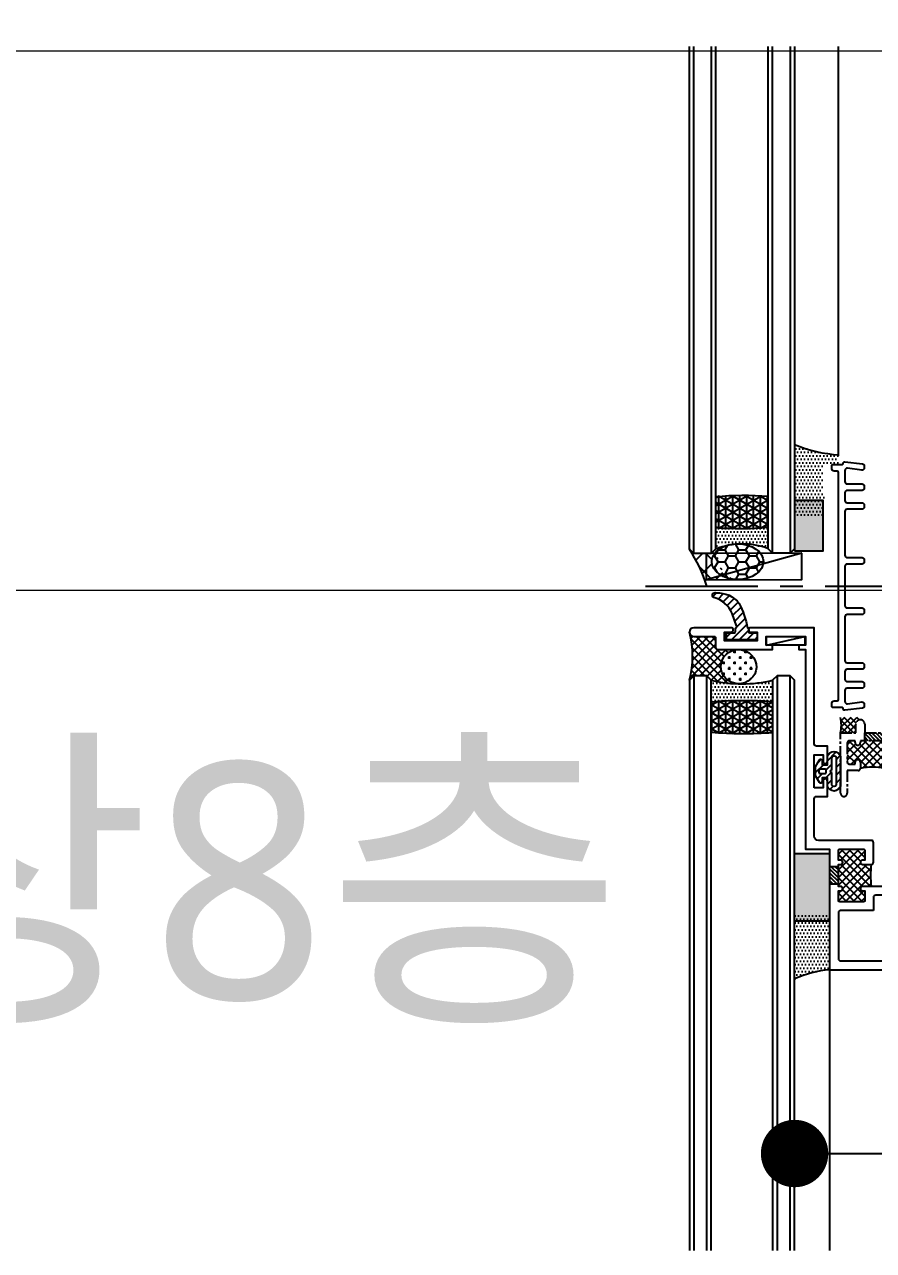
# Model space of a CAD drawing. Header units: millimetres. Extents: x 433 to 50040, y -8477 to -471.
# Drawn here: x 39396.7 to 39585.7, y -1563.3 to -1290.6 of the extents above; entities that cross this region are included whole.
import ezdxf

# ---------------------------------------------------------------- set-up
doc = ezdxf.new("R2010")
doc.units = ezdxf.units.MM
doc.header["$MEASUREMENT"] = 0
doc.header["$PDSIZE"] = -10
for name, pattern in [('CENTER', [2, 1.25, -0.25, 0.25, -0.25]), ('CENTER2', [1.125, 0.75, -0.125, 0.125, -0.125]), ('CENTERX2', [4, 2.5, -0.5, 0.5, -0.5])]:
    doc.linetypes.add(name, pattern=pattern)
doc.layers.get('0').update_dxf_attribs({"linetype": 'CONTINUOUS'})
doc.layers.get('Defpoints').update_dxf_attribs({"color": 153, "linetype": 'CONTINUOUS'})
for name, color, linetype in [('1', 1, 'CONTINUOUS'), ('2_GASKET', 8, 'CONTINUOUS'), ('3', 1, 'CENTER'), ('3_POLYAMIDE', 8, 'CONTINUOUS'), ('4_GLASS', 254, 'CONTINUOUS'), ('5', 5, 'CONTINUOUS'), ('5HAT', 5, 'CONTINUOUS'), ('CEN', 1, 'CENTER2'), ('GAS', 5, 'CONTINUOUS'), ('GLASS', 4, 'CONTINUOUS'), ('RXANNOT', 4, 'CONTINUOUS'), ('W3', 7, 'CONTINUOUS')]:
    doc.layers.add(name, color=color, linetype=linetype)
for name, color, linetype, lineweight in [('A-DIMS', 7, 'CONTINUOUS', 25), ('A-MKXS-LEAD', 7, 'CONTINUOUS', 25), ('A-MKXX-NAME', 3, 'CONTINUOUS', 25), ('A-XXXX-INSL2', 8, 'CONTINUOUS', 18)]:
    doc.layers.add(name, color=color, linetype=linetype, lineweight=lineweight)
doc.layers.add('A-XXXX-NPLT', color=144, linetype='CONTINUOUS', lineweight=15, plot=False)
doc.styles.add('HY울릉도L', font='')
doc.styles.add('돋움체', font='')
doc.styles.add('맑은고딕', font='malgun.ttf')
doc.styles.get('HY울릉도L').set_extended_font_data('HYwulM')
doc.styles.get('돋움체').set_extended_font_data('DotumChe')
doc.dimstyles.new('CDIM', dxfattribs={"dimtxt": 3, "dimasz": 1.5, "dimexe": 2, "dimexo": 1, "dimgap": 1, "dimtad": 1, "dimdec": 0, "dimrnd": 0.5, "dimzin": 0, "dimdsep": 32, "dimlunit": 6, "dimtxsty": 'HY울릉도L', "dimblk1": '_CIDOT', "dimblk2": '_CIDOT', "dimsah": 1, "dimcen": 5.5, "dimclrd": 2, "dimclre": 2, "dimclrt": 7, "dimadec": 0, "dimazin": 0, "dimtfac": 1, "dimtdec": 0, "dimtix": 1, "dimtmove": 2, "dimatfit": 1, "dimldrblk": '_CIDOT', "dimfxl": 1, "dimtolj": 1, "dimtzin": 0, "dimlwd": -1, "dimarcsym": 0})
pattern_1 = [(224.9999999997625, (89375.412625636, 1579336.19011041), (0.8623253429068501, -0.8623253429139971), []), (314.9999999997626, (89375.412625636, 1579336.19011041), (0.8623253429139972, 0.8623253429068501), [])]
pattern_2 = [(314.9999999997626, (89375.412625636, 1579336.19011041), (0.4311626714569986, 0.4311626714534251), [])]

# ---------------------------------------------------------------- blocks, each defined once
blk = doc.blocks.new('2')
at = {"layer": 'A-XXXX-NPLT', "ltscale": 50}
for p, q in [((2290, -320), (950, -320)), ((2290, -440), (950, -440))]:
    blk.add_line(p, q, dxfattribs=at)
blk = doc.blocks.new('양식2')
at = {"layer": 'A-XXXX-INSL2', "xscale": 2.666666666666639, "yscale": 2.666666666666639, "zscale": 2.666666666666639}
blk.add_blockref('2', (8217.678799146048, -40799.94184893278), dxfattribs=at)
blk = doc.blocks.new('_CIDOT')
at = {"color": 0, "linetype": 'ByBlock'}
blk.add_line((2, 0), (-1, 0), dxfattribs=at)
at = {"color": 0, "linetype": 'ByBlock', "const_width": 0.5}
blk.add_lwpolyline([(-0.25, 0, 1), (0.25, 0, 1)], format="xyb", close=True, dxfattribs=at)
blk = doc.blocks.new('*D11')
at = {"layer": 'A-DIMS', "lineweight": -2, "transparency": 16777216}
for p, q in [((39544.6939744949, -1280.478027503854), (39544.6939744949, -1145.478027503854)), ((39744.69540678406, -1280.478027503854), (39744.69540678406, -1145.478027503854))]:
    blk.add_line(p, q, dxfattribs=at)
at = {"layer": 'A-DIMS', "transparency": 16777216}
blk.add_line((39567.1939744949, -1175.478027503854), (39722.19540678406, -1175.478027503854), dxfattribs=at)
at = {"layer": 'Defpoints', "color": 0, "transparency": 16777216}
for p in [(39744.69540678406, -1175.478027503854), (39544.6939744949, -1295.478027503854), (39744.69540678406, -1295.478027503854)]:
    blk.add_point(p, dxfattribs=at)
at = {"layer": 'A-DIMS', "transparency": 16777216, "xscale": 22.5, "yscale": 22.5, "zscale": 22.5, "rotation": 180}
blk.add_blockref('_CIDOT', (39544.6939744949, -1175.478027503854), dxfattribs=at)
at = {"layer": 'A-DIMS', "transparency": 16777216, "xscale": 22.5, "yscale": 22.5, "zscale": 22.5}
blk.add_blockref('_CIDOT', (39744.69540678406, -1175.478027503854), dxfattribs=at)
at = {"layer": 'A-DIMS', "color": 3, "transparency": 16777216, "insert": (39644.69469063948, -1137.948067450591), "char_height": 45, "attachment_point": 5, "style": '돋움체'}
blk.add_mtext('\\A1;200', dxfattribs=at)

msp = doc.modelspace()

# ---------------------------------------------------------------- hatches: boundary and pattern name
h = msp.add_hatch()
h.set_pattern_fill('ANSI37', color=1, scale=9.75609756097561, angle=180, style=0)
h.set_pattern_definition(pattern_1)
h.paths.add_polyline_path([(39582.74415138892, -1449.917043507923), (39582.74415138892, -1450.307341129412, -1), (39581.57341968165, -1450.307341129412), (39581.57341968187, -1449.917042982976), (39580.30514158092, -1449.917034940892, 0.4142135623901437), (39579.81733581924, -1450.404838935092), (39579.81732167881, -1454.599942117709, 0.4142135623560465), (39580.30512567301, -1455.087747879606), (39581.57341968165, -1455.087755921462), (39581.57341968165, -1454.697507089466, -1), (39582.74415138892, -1454.697507089466), (39582.74415138892, -1456.063389451272, -0.1033202736759411), (39588.10999930301, -1456.063389451272), (39588.10999930301, -1454.697507089466, -1), (39589.28073101028, -1454.697507089466), (39589.28073101028, -1455.087771652183), (39590.54902811204, -1455.087779695175, 0.4142135623560464), (39591.03683387394, -1454.599975700974), (39591.03684801413, -1450.404873278861, 0.4142126924159136), (39590.54904622922, -1449.917066756916), (39589.28073101028, -1449.917058713923), (39589.28073101028, -1450.307341129412, -1), (39588.10999930301, -1450.307341129412), (39588.10999930301, -1449.917058189656)])
h = msp.add_hatch()
h.set_pattern_fill('ANSI37', color=1, scale=9.75609756097561, angle=180, style=0)
h.set_pattern_definition(pattern_1)
h.paths.add_polyline_path([(39585.18318361022, -1482.307296090245, -0.0643906344054755), (39585.18318361022, -1477.429247309756), (39583.23196409825, -1477.429247309756, -1), (39583.23196409825, -1476.453637553659), (39583.7197689763, -1476.453637553659), (39583.7197689763, -1474.30729609029, 0.4142135623730952), (39583.42708604943, -1474.014613163414), (39578.15878824909, -1474.014613163414, 0.4142135624015092), (39577.86610532244, -1474.30729609029), (39577.86610532244, -1476.453637553659), (39578.35391020049, -1476.453637553659, -1), (39578.35391020049, -1477.429247309756), (39577.86610532244, -1477.429247309756), (39577.86610532244, -1482.307296090245), (39578.35391020049, -1482.307296090245, -1), (39578.35391020049, -1483.282905846341), (39577.86610532244, -1483.282905846341), (39577.86610532244, -1485.429247309938, 0.4142135623730951), (39578.15878824909, -1485.721930236585), (39583.42708604943, -1485.721930236585, 0.4142135623446804), (39583.7197689763, -1485.429247309938), (39583.7197689763, -1483.282905846341), (39583.23196409803, -1483.282905846341, -1), (39583.23196409803, -1482.307296090245)])
at = {"layer": '1'}
h = msp.add_hatch(dxfattribs=at)
h.set_pattern_fill('ANSI37', color=252, scale=0.975609756097561)
h.set_pattern_definition([(45, (-186272.6070906564, 71161.34516556635), (-2.190306370992476, 2.190306370992476), []), (135, (-186272.6070906564, 71161.34516556635), (-2.190306370992476, -2.190306370992476), [])])
h.paths.add_polyline_path([(39548.46399216945, -1408.235703043238), (39545.66958425099, -1408.235703043238), (39544.6939744949, -1407.260093287139, -0.0661669494949065), (39548.59784580846, -1415.478027503854), (39548.59784580846, -1414.990222625805, -0.3049072252781714), (39549.20526195032, -1414.086758260872), (39548.46399216945, -1414.089361579823)])
edge = h.paths.add_edge_path()
edge.add_ellipse((39555.42711410113, -1410.050992834411), major_axis=(-5.759742020362443, 0), ratio=0.6881592997339784, start_angle=332.6370810005784, end_angle=411.43255142661184, ccw=False)
edge.add_line((39550.31181214137, -1408.22921355074), (39549.57592836443, -1408.231797954075))
edge.add_line((39549.57592836444, -1408.231797954075), (39549.57202327539, -1408.235703043011))
edge.add_line((39549.57202327538, -1408.235703043238), (39548.46399216945, -1408.235703043238))
edge.add_line((39548.46399216945, -1408.235703043238), (39548.46399216945, -1414.089361579823))
edge.add_line((39548.46399216945, -1414.089361579823), (39551.83628650574, -1413.150047420008))
edge = h.paths.add_edge_path()
edge.add_ellipse((39555.42711410113, -1410.050992834411), major_axis=(-5.759742020362443, 0), ratio=0.6881592997339784, start_angle=51.43255142654181, end_angle=90, ccw=False)
edge.add_line((39551.83628650574, -1413.150047420009), (39548.46399216946, -1414.089361579824))
edge.add_line((39548.46399216945, -1414.089361579823), (39549.20526195032, -1414.086758260872))
edge.add_arc((39549.57345556455, -1414.990222625805), 0.9756097560975608, 90, 112.1726297606422, ccw=False)
edge.add_line((39549.57345556455, -1414.014612869707), (39555.42711410113, -1414.014612869707))
edge = h.paths.add_edge_path()
edge.add_ellipse((39555.42711410113, -1410.050992834411), major_axis=(-5.759742020362443, 0), ratio=0.6881592997339784, start_angle=299.7237420529901, end_angle=332.6370810005067, ccw=False)
edge.add_arc((39556.49814493215, -1422.281796275531), 16.15735598862475, 104.0657923162963, 111.6098878046147)
edge.add_line((39550.54763303103, -1407.260093287594), (39549.57592836444, -1408.231797954301))
edge.add_line((39549.57592836444, -1408.231797954075), (39550.31181214137, -1408.22921355074))
h = msp.add_hatch(dxfattribs=at)
h.set_pattern_fill('HONEY', color=252, scale=0.4878048780487805)
h.set_pattern_definition([(0, (-181967.8885835099, 71161.34516556635), (2.323170731707317, 1.341283241463415), [1.548780487804878, -3.097560975609756]), (120, (-181967.8885835099, 71161.34516556635), (-2.323170726631313, 1.341283250255312), [1.548780487804869, -3.097560975609739]), (59.99999999999999, (-181967.8885835099, 71161.34516556635), (5.076004440622189e-09, 2.682566491718726), [-3.097560975609756, 1.548780487804878])])
edge = h.paths.add_edge_path()
edge.add_ellipse((39555.42711410113, -1410.050992834411), major_axis=(-5.759742020362443, 0), ratio=0.6881592997339784, start_angle=176.0899855199727, end_angle=208.4796463255375)
edge.add_line((39560.48984994009, -1408.160954333121), (39550.36437826218, -1408.160954333121))
edge.add_ellipse((39555.42711410113, -1410.050992834411), major_axis=(-5.759742020362443, 0), ratio=0.6881592997339784, start_angle=331.5203536744624, end_angle=404.1270092713854)
edge.add_line((39551.29278185265, -1412.810668216616), (39561.1734496049, -1410.32127077851))
edge = h.paths.add_edge_path()
edge.add_ellipse((39555.42711410113, -1410.050992834411), major_axis=(-5.759742020362443, 0), ratio=0.6881592997339784, start_angle=208.4796463255375, end_angle=331.5203536744624)
edge.add_line((39550.36437826218, -1408.160954333121), (39560.48984994009, -1408.160954333121))
edge = h.paths.add_edge_path()
edge.add_ellipse((39555.42711410113, -1410.050992834411), major_axis=(-5.759742020362443, 0), ratio=0.6881592997339784, start_angle=90, end_angle=176.0899855199727)
edge.add_line((39561.1734496049, -1410.32127077851), (39551.29278185265, -1412.810668216616))
edge.add_ellipse((39555.42711410113, -1410.050992834411), major_axis=(-5.759742020362443, 0), ratio=0.6881592997339784, start_angle=44.12700927138552, end_angle=90)
at = {"layer": '2_GASKET'}
h = msp.add_hatch(dxfattribs=at)
h.set_pattern_fill('DOTS', color=1, scale=0.4878048780487805, angle=-1.27e-14, style=0)
h.set_pattern_definition([(360, (1894.709053723152, -16196.71940663717), (0.3871951219512196, 0.7743902439024388), [0, -0.7743902439024389])])
h.paths.add_polyline_path([(39574.74418727169, -1388.453637259996), (39575.81735800349, -1388.453637259996), (39577.86613849138, -1388.453637259996), (39577.86613849138, -1387.770710430774), (39577.86613849138, -1386.502417747801, -0.1989123673734388), (39577.95186333572, -1386.295459665729, -0.0862449159232848), (39568.11033862608, -1383.963920100621), (39568.11033862608, -1399.868271406292), (39574.45150434504, -1399.868271406292), (39574.45150434504, -1395.868271406429, 1), (39574.45150434504, -1395.28290555268), (39574.45150434504, -1388.74632018687, -0.4142135623750322)])
for points in [[(39568.11033862608, -1407.673149455073), (39574.45150434504, -1407.673149455073), (39574.45150434504, -1396.457433651958), (39568.11033862608, -1396.457433651958)], [(39568.110040912, -1474.990222919512), (39575.91488581047, -1474.990222919512), (39575.91488581047, -1490.032687642186), (39568.110040912, -1490.032687642186)]]:
    msp.add_hatch(color=256, dxfattribs=at).paths.add_polyline_path(points)
h = msp.add_hatch(dxfattribs=at)
h.set_pattern_fill('DOTS', color=1, scale=0.4878048780487805, angle=-1.27e-14, style=0)
h.set_pattern_definition([(360, (34966.79415609402, 44712.27933335184), (0.3871951219512197, 0.7743902439024388), [0, -0.7743902439024389])])
edge = h.paths.add_edge_path()
edge.add_line((39550.54763303149, -1402.520218277585), (39550.54763303149, -1406.640796749746))
edge.add_arc((39555.42711410136, -1427.875021804222), 21.78764900517407, 71.73292760553687, 102.94151194275469, ccw=False)
edge.add_line((39562.25638239382, -1407.185344577025), (39562.25638239382, -1402.398054720387))
edge.add_arc((39556.4027238561, -1334.18534457707), 68.46341463419238, 270.0000000010218, 274.90480816189176, ccw=False)
edge.add_arc((39555.58434488841, -1306.511115585119), 96.14112681950267, 266.99697194051527, 270.48772287978466, ccw=False)
h = msp.add_hatch(dxfattribs=at)
h.set_pattern_fill('DOTS', color=1, scale=0.4878048780487805, angle=-1.27e-14, style=0)
h.set_pattern_definition([(360, (34966.79415608107, -47555.91831518498), (0.3871951219512194, -0.774390243902439), [0, -0.7743902439024389])])
edge = h.paths.add_edge_path()
edge.add_line((39549.5734555516, -1436.453637254272), (39549.5734555516, -1441.324174103856))
edge.add_arc((39556.46105925052, -1512.179014634394), 71.18881591458783, 90.04695081529599, 95.55212082010132, ccw=False)
edge.add_arc((39555.13582491281, -1568.641991922184), 127.658055909456, 86.36381943538771, 89.4313782009462, ccw=False)
edge.add_line((39563.23199212186, -1441.240927110683), (39563.23199214049, -1436.453637253137))
edge.add_arc((39556.40272384372, -1407.805121944679), 29.45125353610974, 256.5919962483264, 283.4080037609982, ccw=False)
h = msp.add_hatch(dxfattribs=at)
h.set_pattern_fill('DOTS', color=1, scale=0.4878048780487805, angle=-1.27e-14, style=0)
h.set_pattern_definition([(0, (-186272.6070906564, 71161.34516556635), (0.3871951219512196, 0.7743902439024388), [0, -0.7743902439024389])])
h.paths.add_polyline_path([(39568.110040912, -1502.853790509816, -0.0803983728029476), (39575.91488581047, -1500.843881456098), (39575.91488581047, -1488.1132501382), (39568.110040912, -1488.11325013729)])
at = {"layer": '4_GLASS'}
h = msp.add_hatch(dxfattribs=at)
h.set_pattern_fill('NET3', color=251, scale=0.4878048780487805, angle=-90.00000000000001, style=0)
h.set_pattern_definition([(90, (37702.01268145438, -6842.86808331543), (1.548780487804877, -2.926829268292683e-16), []), (30.00000000000001, (37702.01268145438, -6842.86808331543), (0.7743902439024389, -1.341283247324679), []), (329.9999999999999, (37702.01268145438, -6842.86808331543), (-0.7743902439024388, -1.341283247324679), [])])
edge = h.paths.add_edge_path()
edge.add_line((39550.54763303149, -1395.460226974206), (39550.54763303149, -1402.520218277583))
edge.add_arc((39555.58434488841, -1306.511115585119), 96.14112681950267, 266.9969719404983, 270.4877228797847)
edge.add_arc((39556.4027238561, -1334.18534457707), 68.46341463419238, 270.0000000010218, 274.9048081618918)
edge.add_line((39562.25638239382, -1402.398054720386), (39562.25638239382, -1395.582390531177))
edge.add_arc((39556.40272385872, -1463.795100674495), 68.4634146340781, 85.09519184034183, 90.00000000121187)
edge.add_arc((39555.58434489, -1491.469329803871), 96.14112695679749, 89.51227712187641, 93.00302805617508)
h = msp.add_hatch(dxfattribs=at)
h.set_pattern_fill('NET3', color=251, scale=0.4878048780487805, angle=-90.00000000000001, style=0)
h.set_pattern_definition([(270, (37702.01268144144, 3999.229101483455), (1.548780487804877, -2.926829268292683e-16), []), (329.9999999999999, (37702.01268144144, 3999.229101483455), (0.7743902439024394, 1.341283247324678), []), (29.99999999999999, (37702.01268144144, 3999.229101483455), (-0.7743902439024384, 1.341283247324679), [])])
edge = h.paths.add_edge_path()
edge.add_arc((39556.46105925052, -1512.179014634394), 71.1888159145906, 90.04695081529604, 95.5521208201013)
edge.add_line((39549.5734555516, -1441.324174103856), (39549.5734555516, -1447.973344310126))
edge.add_arc((39556.46105928731, -1377.118502834182), 71.18881685911884, 264.4478792240388, 269.9530491557098)
edge.add_arc((39555.13582481797, -1320.6555234441), 127.6580589570348, 270.5686218280453, 273.6361805203396)
edge.add_line((39563.23199212186, -1448.056591303299), (39563.23199212186, -1441.240927110683))
edge.add_arc((39555.02986655103, -1571.52833065632), 130.5453269425737, 86.39774987278372, 89.39744776356581)
h = msp.add_hatch(dxfattribs=at)
h.set_pattern_fill('ANSI37', color=251, scale=7.804878048780488, angle=180, style=0)
h.set_pattern_definition([(134.9999999997626, (89880.361508679, -1616947.836735091), (0.6898602743311975, 0.6898602743254807), []), (44.99999999976262, (89880.361508679, -1616947.836735091), (0.6898602743254807, -0.6898602743311975), [])])
h.paths.add_polyline_path([(39581.76855458638, -1446.20973482388), (39581.76855458638, -1448.160954336076), (39578.35392101405, -1448.160954336076, 0.0986191096699609), (39578.35392044026, -1444.746320186099), (39582.74416434248, -1444.746320186099), (39582.74416434248, -1445.234125068917, 0.4142135623730951)])
at = {"layer": '5HAT', "linetype": 'ByBlock'}
h = msp.add_hatch(dxfattribs=at)
h.set_pattern_fill('ANSI31', color=256, scale=9.75609756097561, angle=-90.00000000000004, style=0)
h.set_pattern_definition([(44.99999999972216, (38124.70719337337, -5302.385943229883), (0.8623253429062404, -0.862325342914607), [])])
edge = h.paths.add_edge_path()
edge.add_arc((39535.68365228567, -1429.057769271706), 22.34805878613808, 10.98528472070359, 25.792145019640486, ccw=False)
edge.add_arc((39557.57342825315, -1425.087782224786), 0.2926829273041509, -7.945180868773605e-08, 80.40593169316048, ccw=False)
edge.add_line((39557.86611118045, -1425.087782225191), (39557.86611118045, -1425.624367590864))
edge.add_arc((39558.15879410676, -1425.624367590292), 0.2926829263087711, 180.0000001119892, 270.0000001125233)
edge.add_line((39558.15879410734, -1425.917050516604), (39559.81733069265, -1425.917050516604))
edge.add_line((39559.81733069265, -1425.917050516604), (39559.81733069265, -1427.478026126222))
edge.add_line((39559.81733069265, -1427.478026126222), (39552.98806239997, -1427.478026126222))
edge.add_line((39552.98806239997, -1427.478026126222), (39552.98806239997, -1425.917050516604))
edge.add_line((39552.98806239997, -1425.917050516604), (39554.64659898529, -1425.917050516604))
edge.add_arc((39554.64659898586, -1425.624367590292), 0.2926829263114996, 269.9999998874767, 359.9999998880108)
edge.add_line((39554.93928191217, -1425.624367590864), (39554.93928191217, -1425.017475354742))
edge.add_arc((39555.23196483889, -1425.017475354876), 0.2926829267235007, 118.8375024690466, 179.9999999737387, ccw=False)
edge.add_arc((39554.94962699516, -1424.504700039433), 0.2926829265092449, 298.8375024758699, 389.9999999805092)
edge.add_line((39555.20309784482, -1424.358358576264), (39554.24407925172, -1421.608388612236))
edge.add_arc((39548.62569430166, -1423.940420378912), 6.083142412253571, 22.54194730640252, 75.76221367454251)
edge.add_arc((39550.39573792049, -1417.526807991636), 0.5853658533828493, 62.09946638445382, 242.09946638445382, ccw=False)
edge.add_arc((39550.99812680591, -1423.119426584322), 6.118765365031138, 38.218747250632475, 93.07729095122482, ccw=False)
at = {"layer": 'CEN', "linetype": 'CENTERX2'}
h = msp.add_hatch(dxfattribs=at)
h.set_pattern_fill('ANSI37', color=1, scale=9.75609756097561, angle=-1.27e-14, style=0)
h.set_pattern_definition([(45.00000000000001, (-1872370.856903006, 1665122.603847719), (-0.8623253429104236, 0.862325342910424), []), (135, (-1872370.856903006, 1665122.603847719), (-0.862325342910424, -0.8623253429104236), [])])
edge = h.paths.add_edge_path()
edge.add_ellipse((39555.65399988474, -1433.426692090345), major_axis=(-3.946722995503817, 0.1627882629355548), ratio=0.96341271806003, start_angle=284.1019431820201, end_angle=440.4492263200731)
edge.add_line((39554.84449504271, -1437.149300962557), (39554.84449504249, -1437.249341204815))
edge.add_arc((39556.71463664835, -1407.004309384523), 30.30279491130295, 256.369421736927, 266.46173373945174, ccw=False)
edge.add_line((39549.5734555516, -1436.453637254272), (39548.59784579551, -1435.478027498174))
edge.add_line((39548.59784579551, -1435.478027498175), (39545.67101652721, -1435.478027498175))
edge.add_line((39545.67101652721, -1435.478027498175), (39544.69540677111, -1436.453637254954))
edge.add_arc((39525.23280592998, -1431.087792951666), 20.18873736984876, 344.5864538598642, 374.0073815626341)
edge.add_arc((39545.67101136814, -1425.721929937199), 0.9756097561099365, 209.4209828815128, 270)
edge.add_line((39545.67101136814, -1426.697539693296), (39550.25634484853, -1426.697539693523))
edge.add_arc((39550.25634484875, -1426.990222620172), 0.2926829266475468, 0, 90.00000004446741, ccw=False)
edge.add_line((39550.5490277754, -1426.990222620172), (39550.5490277754, -1429.136564083541))
edge.add_arc((39551.0368326539, -1429.136564083994), 0.4878048785030842, 179.9999999466392, 269.9999999466392)
edge.add_line((39551.03683265345, -1429.624368962497), (39554.84449504271, -1429.624368962497))
edge.add_line((39554.84449504271, -1429.624368962497), (39554.84449504204, -1429.699293693488))
at = {"layer": 'GAS'}
h = msp.add_hatch(dxfattribs=at)
h.set_pattern_fill('ANSI31', color=256, scale=0.2926829268292683, angle=-90.00000000000004, style=0)
h.set_pattern_definition([(224.9999999997625, (40590.06641456958, 2225.01358771628), (-0.8640499935926641, 0.8640499935998249), [])])
h.paths.add_polyline_path([(39572.79289025437, -1457.67314974878), (39572.79289025437, -1455.721930236585), (39573.69118603524, -1454.166036304094, -0.76732698797964), (39574.25630488852, -1454.317459444545), (39574.25630488852, -1455.234125358536), (39575.42706061233, -1455.234125358536), (39575.42706061233, -1458.160954626828), (39574.25630488852, -1458.160954626828), (39574.25630488852, -1459.077620542183, -0.7673269879792725), (39573.69118603524, -1459.2290436815)])
h.paths.add_polyline_path([(39573.76850001047, -1456.502418041509), (39573.76850001047, -1456.892661944084, 0.4142135623731284), (39574.06118293734, -1457.185344870732), (39575.13435366892, -1457.185344870732, 0.4142135623730951), (39575.42703659579, -1456.892661944084), (39575.42703659579, -1456.502418041509, 0.4142135623731735), (39575.13435366892, -1456.209735114633), (39574.06118293734, -1456.209735114633, 0.4142135623731665)], flags=16)
h.paths.add_polyline_path([(39575.42706061233, -1460.001388841611), (39575.42706061233, -1453.393691143981, -0.7423970975544419), (39578.35388988061, -1453.393770591931), (39578.35388988061, -1460.001309394571, -0.7423970975468542)])
h.paths.add_polyline_path([(39576.40264635188, -1456.404857066034, 1), (39576.40264635188, -1456.990222919558), (39576.40264635188, -1459.798585289369, 0.6428413180519293), (39577.37828012453, -1459.798585289369), (39577.37828012453, -1453.596494697133, 0.6428413180519293), (39576.40264635188, -1453.596494697133)], flags=16)
h = msp.add_hatch(dxfattribs=at)
h.set_pattern_fill('ANSI31', color=256, scale=0.2926829268292683, angle=-90.00000000000004, style=0)
h.set_pattern_definition([(224.9999999997625, (40590.06696432135, 2225.01358771628), (-0.8640499935926638, 0.8640499935998252), [])])
h.paths.add_polyline_path([(39572.79344000613, -1457.67314974878), (39572.79344000613, -1455.721930236585), (39573.69173578701, -1454.166036304094, -0.76732698797964), (39574.25685464028, -1454.317459444545), (39574.25685464028, -1455.234125358536), (39575.42761036409, -1455.234125358536), (39575.42761036409, -1458.160954626828), (39574.25685464028, -1458.160954626828), (39574.25685464028, -1459.077620542183, -0.7673269879792725), (39573.69173578701, -1459.2290436815)])
h.paths.add_polyline_path([(39573.76904976224, -1456.502418041509), (39573.76904976224, -1456.892661944084, 0.4142135623731284), (39574.06173268911, -1457.185344870732), (39575.13490342068, -1457.185344870732, 0.4142135623730951), (39575.42758634756, -1456.892661944084), (39575.42758634756, -1456.502418041509, 0.4142135623731735), (39575.13490342068, -1456.209735114633), (39574.06173268911, -1456.209735114633, 0.4142135623731665)], flags=16)
h.paths.add_polyline_path([(39575.42761036409, -1460.001388841611), (39575.42761036409, -1453.393691143981, -0.7423970975544419), (39578.35443963239, -1453.393770591931), (39578.35443963239, -1460.001309394571, -0.7423970975468542)])
h.paths.add_polyline_path([(39576.40319610365, -1456.404857066034, 1), (39576.40319610365, -1456.990222919558), (39576.40319610365, -1459.798585289369, 0.6428413180519293), (39577.37882987629, -1459.798585289369), (39577.37882987629, -1453.596494697133, 0.6428413180519293), (39576.40319610365, -1453.596494697133)], flags=16)
at = {"layer": 'W3'}
h = msp.add_hatch(dxfattribs=at)
h.set_pattern_fill('CROSS', color=1, scale=4.878048780487805, angle=-90.00000000000001, style=0)
h.set_pattern_definition([(270, (-1872370.856903006, 1665122.603847719), (1.21951219512195, -1.219512195121951), [0.6097560975609756, -1.829268292682927]), (360, (-1872371.161781055, 1665122.29896967), (1.219512195121951, 1.21951219512195), [0.6097560975609756, -1.829268292682927])])
edge = h.paths.add_edge_path()
edge.add_ellipse((39555.65399988474, -1433.426692090345), major_axis=(-3.946722995503817, 0.1627882629355548), ratio=0.9634127180600301, start_angle=0, end_angle=360)
h = msp.add_hatch(dxfattribs=at)
h.set_pattern_fill('ANSI31', color=5, scale=4.878048780487805, angle=-90.00000000000004, style=0)
h.set_pattern_definition(pattern_2)
h.paths.add_polyline_path([(39587.6222131182, -1449.917056855365), (39587.6222131182, -1448.160954337211), (39585.96367653264, -1448.160954337211), (39585.670993606, -1448.453637264085), (39585.37831067958, -1448.160954337211), (39583.71977409381, -1448.160954337211), (39583.71977409381, -1449.917046177185)])
h = msp.add_hatch(dxfattribs=at)
h.set_pattern_fill('ANSI31', color=5, scale=4.878048780487805, angle=-90.00000000000004, style=0)
h.set_pattern_definition(pattern_2)
h.paths.add_polyline_path([(39577.86610532244, -1477.926655404459), (39575.91488581024, -1477.926655404459), (39575.91488581024, -1479.575588773352), (39576.20756873689, -1479.868271699999), (39575.91488581024, -1480.160954626874), (39575.91488581024, -1481.809887995769), (39577.86610532244, -1481.809887995769)])

# ---------------------------------------------------------------- linework, layer by layer
at = {"color": 3}
for points in [[(39572.50025505051, -1460.356076578049), (39572.50025265883, -1453.039003407317), (39574.45146613514, -1453.039003407317), (39574.45146613514, -1454.502418041464, 0.9999999999999998), (39575.42707589125, -1454.502418041464), (39575.42707589125, -1451.087783895122), (39572.9880567398, -1451.087783895122, -0.4142134666434221), (39572.50025186244, -1450.602103046534), (39572.50024341171, -1424.746320181101), (39558.35390513818, -1424.746320181101, 1.000000000058207), (39558.35390513841, -1425.721928566565), (39559.81732045833, -1425.721928566565), (39559.81732045833, -1427.673148077623), (39552.50024728759, -1427.673148077623), (39552.50024728759, -1425.721928566565), (39553.96366260729, -1425.721928566565, 0.9999999999999998), (39553.96366260729, -1424.746320181101), (39545.67101136814, -1424.746320181101, 0.9999999999999998), (39545.67101136814, -1426.697539693296), (39550.25634484853, -1426.697539693296, -0.4142135623730951), (39550.5490277754, -1426.990222620172), (39550.5490277754, -1429.136564083541, 0.4142135623730951), (39551.03683265345, -1429.624368961589), (39563.23195460466, -1429.624368961589), (39563.23195460466, -1428.648759205491), (39561.76853997052, -1428.648759205491), (39561.76853997052, -1426.697539693296), (39570.54903727398, -1426.697539693296), (39570.54903727398, -1428.648759205491), (39569.08562263983, -1428.648759205491), (39569.08562263983, -1429.624368961589), (39570.54903727398, -1429.624368961589), (39570.54903727375, -1474.014613162506), (39575.91488581501, -1474.014613162506), (39575.91488581501, -1500.843881456098), (39638.84172531786, -1500.843881456098)], [(39591.52465258122, -1482.307296090245), (39583.23196410302, -1482.307296090245, 0.9999999999999998), (39583.23196410302, -1483.282905846341), (39583.71976898107, -1483.282905846341), (39583.71976898107, -1485.429247309938, -0.4142135622452303), (39583.42708605442, -1485.721930236585), (39578.15878825408, -1485.721930236585, -0.4142135623730951), (39577.86610532721, -1485.429247309938), (39577.86610532744, -1483.282905846341), (39578.35391020549, -1483.282905846341, 0.9999999999999998), (39578.35391020549, -1482.307296090245), (39577.86610532744, -1482.307296090245), (39577.86610532744, -1477.429247309756), (39578.35391020526, -1477.429247309756, 0.9999999999999998), (39578.35391020526, -1476.453637553659), (39577.86610532721, -1476.453637553659), (39577.86610532721, -1474.307296089381, -0.4142135623873024), (39578.15878825431, -1474.014613162506), (39583.42708605442, -1474.014613162506, -0.4142135623730951), (39583.71976898107, -1474.307296089381), (39583.71976898107, -1476.453637553659), (39583.23196410302, -1476.453637553659, 0.9999999999999998), (39583.23196410302, -1477.429247309756), (39585.18318361522, -1477.429247309756, 0.4142135623730951), (39585.67098849326, -1476.941442431707), (39585.67098849326, -1472.551198529269, 0.4142135623730951), (39585.18318361522, -1472.063393650311), (39573.47586831384, -1472.063393650311, -0.4142131929719709), (39572.50025855773, -1471.087785125375), (39572.50025584668, -1462.792202950712, -0.4142136581027827), (39572.98806072563, -1462.307296090245), (39575.42707589125, -1462.307296090245), (39575.42707589125, -1458.892661943903, 0.9999999999999998), (39574.45146613514, -1458.892661943903), (39574.45146613514, -1460.356076578049), (39572.50024662295, -1460.356076578049)]]:
    msp.add_lwpolyline(points, format="xyb", dxfattribs=at)
msp.add_lwpolyline([(39585.67098849326, -1487.673149747872), (39578.35391020526, -1487.673149747872, 0.4142135623757843), (39577.86610532721, -1488.160954626828), (39577.86610532744, -1498.404857065854, 0.4142135623713902), (39578.35391020549, -1498.892661943903), (39594.45147629814, -1498.892661943903, -0.9999999999999998), (39596.40269581033, -1498.892661943903), (39626.15879848859, -1498.892661943903, -0.9999999999999998), (39628.11001800079, -1498.892661943903), (39636.40270092762, -1498.892661943903, 0.4142135623754093), (39636.89050580567, -1498.404857065854), (39636.89050580567, -1484.746320480488, 0.4142135623719491), (39636.40270092762, -1484.25851560244), (39628.11001800079, -1484.25851560244, -0.9999999999999998), (39626.15879848859, -1484.25851560244), (39596.40269581033, -1484.25851560244, -0.9999999999999998), (39594.45147629814, -1484.25851560244), (39586.15879337132, -1484.25851560244, 0.4142135623729312), (39585.67098849326, -1484.746320480488)], format="xyb", close=True, dxfattribs=at)
at = {"color": 0}
for centre, radius, start, end in [((39525.23280593123, -1431.087792950757), 20.18873736858399, 344.5864538554509, 15.41360121932099), ((39556.4027238436, -1407.52880684555), 29.72010631840729, 256.7155191904309, 283.284480823277)]:
    msp.add_arc(centre, radius, start, end, dxfattribs=at)
at = {"color": 0, "ltscale": 0.01}
msp.add_ellipse((39555.65399988474, -1433.426692090345), major_axis=(-3.946722995503808, 0.1627882629355546), ratio=0.9634127180600301, dxfattribs=at)
at = {"layer": '1'}
msp.add_line((39569.74796193889, -1408.160954333121), (39548.46399216945, -1414.089361579823), dxfattribs=at)
msp.add_lwpolyline([(39569.74796193889, -1408.160954333121), (39548.46399216945, -1408.235703043238), (39548.46399216945, -1414.089361579823), (39569.74796193889, -1414.014612869707)], close=True, dxfattribs=at)
at = {"layer": '2_GASKET', "color": 1}
for p, q in [((39583.71977409381, -1449.917046177185), (39583.71977409381, -1448.160954337211)), ((39577.86610532244, -1477.926655404459), (39575.91488581024, -1477.926655404459)), ((39577.86610532244, -1481.809887995769), (39575.91488581024, -1481.809887995769))]:
    msp.add_line(p, q, dxfattribs=at)
at = {"layer": '2_GASKET'}
msp.add_lwpolyline([(39568.11033862608, -1407.673149455073), (39574.45150434504, -1407.673149455073), (39574.45150434504, -1396.457433651958), (39568.11033862608, -1396.457433651958)], close=True, dxfattribs=at)
at = {"layer": '2_GASKET', "color": 1}
for centre, radius, start, end in [((39579.73931420309, -1356.814045074698), 29.535551237148, 246.8133293868639, 266.5304182732439), ((39515.73185250105, -1426.054564034574), 34.52588363918313, 17.83858584250688, 32.98086142579069), ((39556.49814493215, -1422.281796275531), 16.1573559886256, 69.12165531445854, 111.6098877958937), ((39569.78199091613, -1446.453638701911), 8.740303901087461, 348.7354968972011, 11.26450291226593), ((39585.42707534562, -1468.908320254448), 13.12213124090272, 78.20223062692429, 101.7977693730757), ((39604.04393752593, -1479.868271699999), 19.01780424360033, 172.6315491620738, 187.3684508379262)]:
    msp.add_arc(centre, radius, start, end, dxfattribs=at)
msp.add_ellipse((39555.42711410113, -1410.050992834411), major_axis=(-5.759742020362443, 0), ratio=0.6881592997339783, dxfattribs=at)
at = {"layer": '3', "color": 3, "ltscale": 2}
msp.add_lwpolyline([(39588.10999930778, -1449.917058188748), (39582.74415139391, -1449.917043507923), (39582.74415139391, -1450.307341129412, -0.9999999999999998), (39581.57341968641, -1450.307341129412), (39581.57341968664, -1449.917042982976), (39580.30514158591, -1449.917034939983, 0.4142135623730951), (39579.81733582402, -1450.404838934412), (39579.81732168359, -1454.599942116572, 0.414213562370964), (39580.30512567802, -1455.087747878697), (39581.57341968641, -1455.087755921462), (39581.57341968641, -1454.697507088556, -0.9999999999999998), (39582.74415139391, -1454.697507088556), (39582.74415139391, -1456.063389450364, -0.4142135623730951), (39582.25634651587, -1456.551194328413), (39579.81730971518, -1456.551194328413), (39579.81729202641, -1461.575591121466, -0.9999999999999998), (39578.35387739226, -1461.575586425102), (39578.35392044004, -1448.160954336076), (39581.76855458638, -1448.160954336076), (39581.76855458638, -1446.20973482388, -0.9999999999999998), (39583.71977409857, -1446.20973482388), (39583.71977409857, -1448.160954336076), (39640.30513995224, -1448.160954337211)], format="xyb", dxfattribs=at)
at = {"layer": '3_POLYAMIDE'}
msp.add_lwpolyline([(39576.69540678388, -1442.502417747937, -0.4142135623805539), (39576.40272385723, -1442.209734821063), (39576.40272385723, -1441.526807991841, -0.4142135623688329), (39576.89052873528, -1441.03900311379), (39577.5734555645, -1441.03900311379, 0.4142135623695433), (39577.86613849138, -1440.746320186916), (39577.86613849138, -1390.209734821017, 0.4142135623695432), (39577.5734555645, -1389.917051894143), (39576.89052873528, -1389.917051894143, -0.4142135623688329), (39576.40272385723, -1389.429247016094), (39576.40272385723, -1388.74632018687, -0.4142135623736278), (39576.69540678388, -1388.453637259996), (39578.64662629607, -1388.453637259996), (39578.64662629607, -1388.453637259996, 0.4142135623766469), (39578.93930922295, -1388.160954333121), (39578.93930922295, -1388.109661521306, -0.450619657244128), (39579.26780852931, -1387.819178333149), (39583.19562256664, -1388.315815556483, -0.3778370886782277), (39583.62223605227, -1388.799767219809), (39583.62223605227, -1389.205881147765, -0.4527202533400841), (39583.07136003551, -1389.689591422957), (39579.88042914205, -1389.273524916533, 0.4527202533400842), (39579.32955312553, -1389.757235191724), (39579.32955312553, -1392.258943690267, 0.414213562370964), (39579.81735800358, -1392.746748568316), (39583.13443117421, -1392.746748568316, -0.414213562370964), (39583.62223605227, -1393.234553446364), (39583.62223605227, -1393.722358324412, -0.4142135623752261), (39583.13443117421, -1394.210163202462), (39579.81735800358, -1394.210163202462, 0.4142135623752261), (39579.32955312553, -1394.697968080511), (39579.32955312553, -1396.453208879506, 0.4142135623752261), (39579.81735800358, -1396.941013757556), (39583.13443117421, -1396.941013757556, -0.4142135623752261), (39583.62223605227, -1397.428818635604), (39583.62223605227, -1397.916623513653, -0.414213562370964), (39583.13443117421, -1398.404428391701), (39579.81735800358, -1398.404428391701, 0.4142135623709641), (39579.32955312553, -1398.892233269751), (39579.32955312553, -1408.64875921117, 0.4142135623752261), (39579.81735800358, -1409.13656408922), (39583.13443117421, -1409.13656408922, -0.4142135623688329), (39583.62223605227, -1409.624368967268), (39583.62223605227, -1410.112173845317, -0.4142135623773572), (39583.13443117421, -1410.599978723365), (39579.81735800358, -1410.599978723365, 0.4142135623730951), (39579.32955312553, -1411.087783601415), (39579.32955312553, -1419.868271406292, 0.4142135623730951), (39579.81735800358, -1420.356076284341), (39583.13443117421, -1420.356076284341, -0.4142135623730951), (39583.62223605227, -1420.843881162389), (39583.62223605227, -1421.331686040439, -0.4142135623688329), (39583.13443117421, -1421.819490918488), (39579.81735800358, -1421.819490918488, 0.4142135623752261), (39579.32955312553, -1422.307295796536), (39579.32955312553, -1432.063821739092, 0.414213562370964), (39579.81735800358, -1432.551626617142), (39583.13443117421, -1432.551626617142, -0.414213562370964), (39583.62223605227, -1433.03943149519), (39583.62223605227, -1433.527236373238, -0.4142135623752261), (39583.13443117421, -1434.015041251287), (39579.81735800358, -1434.015041251287, 0.4142135623752261), (39579.32955312553, -1434.502846129337), (39579.32955312553, -1436.258086928332, 0.4142135623752261), (39579.81735800358, -1436.74589180638), (39583.13443117421, -1436.74589180638, -0.4142135623752261), (39583.62223605227, -1437.23369668443), (39583.62223605227, -1437.721501562479, -0.414213562370964), (39583.13443117421, -1438.209306440527), (39579.81735800358, -1438.209306440527, 0.4142135623709641), (39579.32955312553, -1438.697111318575), (39579.32955312553, -1441.198819817118, 0.4527202533400841), (39579.88042914205, -1441.682530092083), (39583.07136003551, -1441.26646358475, -0.4527202533400842), (39583.62223605227, -1441.75017386085), (39583.62223605227, -1442.156287788806, -0.3778370886782277), (39583.19562256664, -1442.640239452132), (39579.26780852931, -1443.136876674786, -0.450619657244128), (39578.93930922295, -1442.846393487082), (39578.93930922295, -1442.795100674584, 0.4142135623766469), (39578.64662629607, -1442.502417747937), (39576.69540678388, -1442.502417747937)], format="xyb", dxfattribs=at)
at = {"layer": '4_GLASS', "color": 5, "ltscale": 2}
for p, q in [((39545.66958425099, -1408.235703043238), (39545.66958425099, -1295.478027503854)), ((39549.57202327539, -1295.478027503854), (39549.57202327538, -1408.235703043238)), ((39545.67101652721, -1435.478027498175), (39545.67101652676, -1563.311281825781)), ((39548.59784579573, -1563.311281825781), (39548.59784579551, -1435.478027498175))]:
    msp.add_line(p, q, dxfattribs=at)
at = {"layer": '4_GLASS', "color": 5}
for p, q in [((39563.23199214991, -1408.160954333121), (39563.23199214991, -1295.478027503854)), ((39567.13443117431, -1295.478027503854), (39567.1344311743, -1408.160954333121)), ((39564.20760189307, -1435.478027498175), (39564.20760189307, -1563.311281825781)), ((39567.13443116158, -1563.311281825781), (39567.13443116136, -1435.478027498175))]:
    msp.add_line(p, q, dxfattribs=at)
at = {"layer": '4_GLASS', "color": 251}
for centre, radius, start, end in [((39556.83759363265, -1463.850592653978), 68.4829226355208, 85.4616624551123, 95.26988065068075), ((39555.96642179277, -1334.204601307702), 68.48292263553495, 265.4616624551123, 275.2698806506807)]:
    msp.add_arc(centre, radius, start, end, dxfattribs=at)
at = {"layer": '4_GLASS', "ltscale": 2}
for centre, start, end in [((39556.89052872233, -1521.317884229222), 85.47207586402746, 95.2263360454626), ((39556.89052872233, -1367.979634184761), 264.7736639545374, 274.5279241359726)]:
    msp.add_arc(centre, 80.32766160801525, start, end, dxfattribs=at)
at = {"layer": '5'}
for p, q in [((39577.86613849138, -1386.502417747801), (39577.86613849139, -1295.478027503854)), ((39575.91488581547, -1500.843881456098), (39575.91488581547, -1563.311281825781))]:
    msp.add_line(p, q, dxfattribs=at)
at = {"layer": 'A-MKXS-LEAD'}
msp.add_line((39568.11004091745, -1541.741431698882), (39844.69683907323, -1541.741431699116), dxfattribs=at)
at = {"layer": 'A-MKXS-LEAD', "const_width": 7.500000075001365}
msp.add_lwpolyline([(39564.36004087995, -1541.741431698882, 1), (39571.86004095498, -1541.741431698882, 1)], format="xyb", close=True, dxfattribs=at)
at = {"layer": 'CEN', "color": 1, "linetype": 'CENTERX2', "ltscale": 10}
msp.add_line((39534.93930922309, -1415.478027503854), (39762.52835698027, -1415.478027503854), dxfattribs=at)
at = {"layer": 'GAS'}
for points in [[(39555.80536239291, -1419.333957577268, -0.0646971581098323), (39557.62220874144, -1424.799192966673, -0.365977381862252), (39557.86611118045, -1425.087782225191), (39557.86611118045, -1425.624367590864, 0.4142135623730951), (39558.15879410734, -1425.917050516604), (39559.81733069265, -1425.917050516604), (39559.81733069265, -1427.478026126222), (39552.98806239997, -1427.478026126222), (39552.98806239997, -1425.917050516604), (39554.64659898529, -1425.917050516604, 0.4142135623730951), (39554.93928191217, -1425.624367590864), (39554.93928191217, -1425.017475354742, -0.273393168963926), (39555.09079591699, -1424.761087697052, 0.4201687558386865), (39555.20309784482, -1424.358358576264), (39554.24407925172, -1421.608388612236, 0.2364833550775081), (39550.12182296741, -1418.04413166284, -0.9999999999999998), (39550.66965287356, -1417.009484320432, -0.2440443649328642)], [(39573.69118603524, -1459.2290436815), (39572.79289025437, -1457.67314974878), (39572.79289025437, -1455.721930236585), (39573.69118603524, -1454.166036304094, -0.7673269879795628), (39574.25630488852, -1454.317459444545), (39574.25630488852, -1455.234125358536), (39575.42703659579, -1455.234125358536), (39575.42703659579, -1453.393770591931, -0.7424181503886932), (39578.35388988061, -1453.393770591931), (39578.35388988061, -1460.001309394571, -0.7424181503969051), (39575.42703659579, -1460.001309394571), (39575.42703659579, -1458.160954626828), (39574.25630488852, -1458.160954626828), (39574.25630488852, -1459.077620542183, -0.7673269879779343)], [(39573.69173578701, -1459.2290436815), (39572.79344000613, -1457.67314974878), (39572.79344000613, -1455.721930236585), (39573.69173578701, -1454.166036304094, -0.7673269879795628), (39574.25685464028, -1454.317459444545), (39574.25685464028, -1455.234125358536), (39575.42758634756, -1455.234125358536), (39575.42758634756, -1453.393770591931, -0.7424181503886932), (39578.35443963239, -1453.393770591931), (39578.35443963239, -1460.001309394571, -0.7424181503969051), (39575.42758634756, -1460.001309394571), (39575.42758634756, -1458.160954626828), (39574.25685464028, -1458.160954626828), (39574.25685464028, -1459.077620542183, -0.7673269879779343)], [(39576.40319610365, -1456.990222919558, -0.9999999999999998), (39576.40319610365, -1456.404857066034), (39576.40319610365, -1453.596494697133, -0.6428413180519293), (39577.37882987629, -1453.596494697133), (39577.37882987629, -1459.798585289369, -0.6428413180519293), (39576.40319610365, -1459.798585289369)], [(39574.84172027182, -1456.209736054361), (39573.76854954025, -1456.209736054361, 0.4142135623727781), (39573.47586661337, -1456.502418981236), (39573.47586661337, -1456.892662883583, 0.4142135623731839), (39573.76854954025, -1457.185345810458), (39574.84172027182, -1457.185345810458, 0.4142135623730951), (39575.1344031987, -1456.892662883583), (39575.1344031987, -1456.502418981236, 0.4142135623731734)], [(39574.84227002382, -1456.209736054361), (39573.76909929201, -1456.209736054361, 0.4142135623727781), (39573.47641636514, -1456.502418981236), (39573.47641636514, -1456.892662883583, 0.4142135623731839), (39573.76909929201, -1457.185345810458), (39574.84227002382, -1457.185345810458, 0.4142135623730951), (39575.13495295046, -1456.892662883583), (39575.13495295046, -1456.502418981236, 0.4142135623731734)]]:
    msp.add_lwpolyline(points, format="xyb", close=True, dxfattribs=at)
at = {"layer": 'GLASS'}
for points in [[(39550.54763303149, -1295.478027503854), (39550.54763303149, -1407.260093287139), (39549.57202327538, -1408.235703043238), (39545.66958425099, -1408.235703043238), (39544.6939744949, -1407.260093287139), (39544.6939744949, -1295.478027503854)], [(39568.11004093041, -1295.478027503854), (39568.11004093041, -1407.185344577025), (39567.1344311743, -1408.160954333121), (39563.23199214991, -1408.160954333121), (39562.25638239382, -1407.185344577025), (39562.25638239382, -1295.478027503854)], [(39549.5734555516, -1563.311281825781), (39549.5734555516, -1436.453637254272), (39548.59784579551, -1435.478027498175), (39545.67101652721, -1435.478027498175), (39544.69540677112, -1436.453637254272), (39544.69540677112, -1563.311281825781)], [(39568.11004091745, -1563.311281825781), (39568.11004091745, -1436.453637254272), (39567.13443116136, -1435.478027498175), (39564.20760189307, -1435.478027498175), (39563.23199213696, -1436.453637254272), (39563.23199213696, -1563.311281825781)]]:
    msp.add_lwpolyline(points, dxfattribs=at)
at = {"layer": 'W3', "color": 5}
msp.add_line((39561.89049118981, -1428.648759205491), (39570.4270860547, -1426.697539693296), dxfattribs=at)
msp.add_lwpolyline([(39561.89049118981, -1426.697539693296), (39570.4270860547, -1426.697539693296), (39570.4270860547, -1428.648759205491), (39561.89049118981, -1428.648759205491)], close=True, dxfattribs=at)
at = {"layer": 'W3'}
msp.add_lwpolyline([(39568.110040912, -1474.990222919512), (39575.91488581047, -1474.990222919512), (39575.91488581047, -1490.032687642186), (39568.110040912, -1490.032687642186)], close=True, dxfattribs=at)
msp.add_arc((39578.22190870019, -1525.961249281499), 25.22309499463014, 95.24787596664, 113.634277859484, dxfattribs=at)

# ---------------------------------------------------------------- block references
at = {"layer": 'RXANNOT', "xscale": 0.3750000000000039, "yscale": 0.3750000000000039, "zscale": 0.3750000000000039}
msp.add_blockref('양식2', (35151.87045007436, 14323.490493104), dxfattribs=at)

# ---------------------------------------------------------------- texts
at = {"layer": 'A-MKXX-NAME', "insert": (39017.24999949167, -1483.838088817751), "char_height": 52.50000052500052, "attachment_point": 4, "style": '맑은고딕'}
msp.add_mtext_dynamic_manual_height_columns('지하1층~지상8층', width=52.50000052500052, gutter_width=0, heights=[1193.576704698847], dxfattribs=at)

# ---------------------------------------------------------------- dimensions: what is measured, and where the dimension line sits
at = {"layer": 'A-DIMS'}
dim = msp.add_linear_dim(base=(39744.69540678406, -1175.478027503854), p1=(39544.6939744949, -1295.478027503854), p2=(39744.69540678406, -1295.478027503854), dimstyle='CDIM', override={"dimscale": 15, "dimtxsty": '돋움체', "dimclrd": 256, "dimclre": 256, "dimclrt": 3}, dxfattribs=at)
dim.commit()
dim.dimension.update_dxf_attribs({"geometry": '*D11', "text_midpoint": (39644.69469063948, -1137.948067450591)})

doc.saveas('drawing.dxf')
